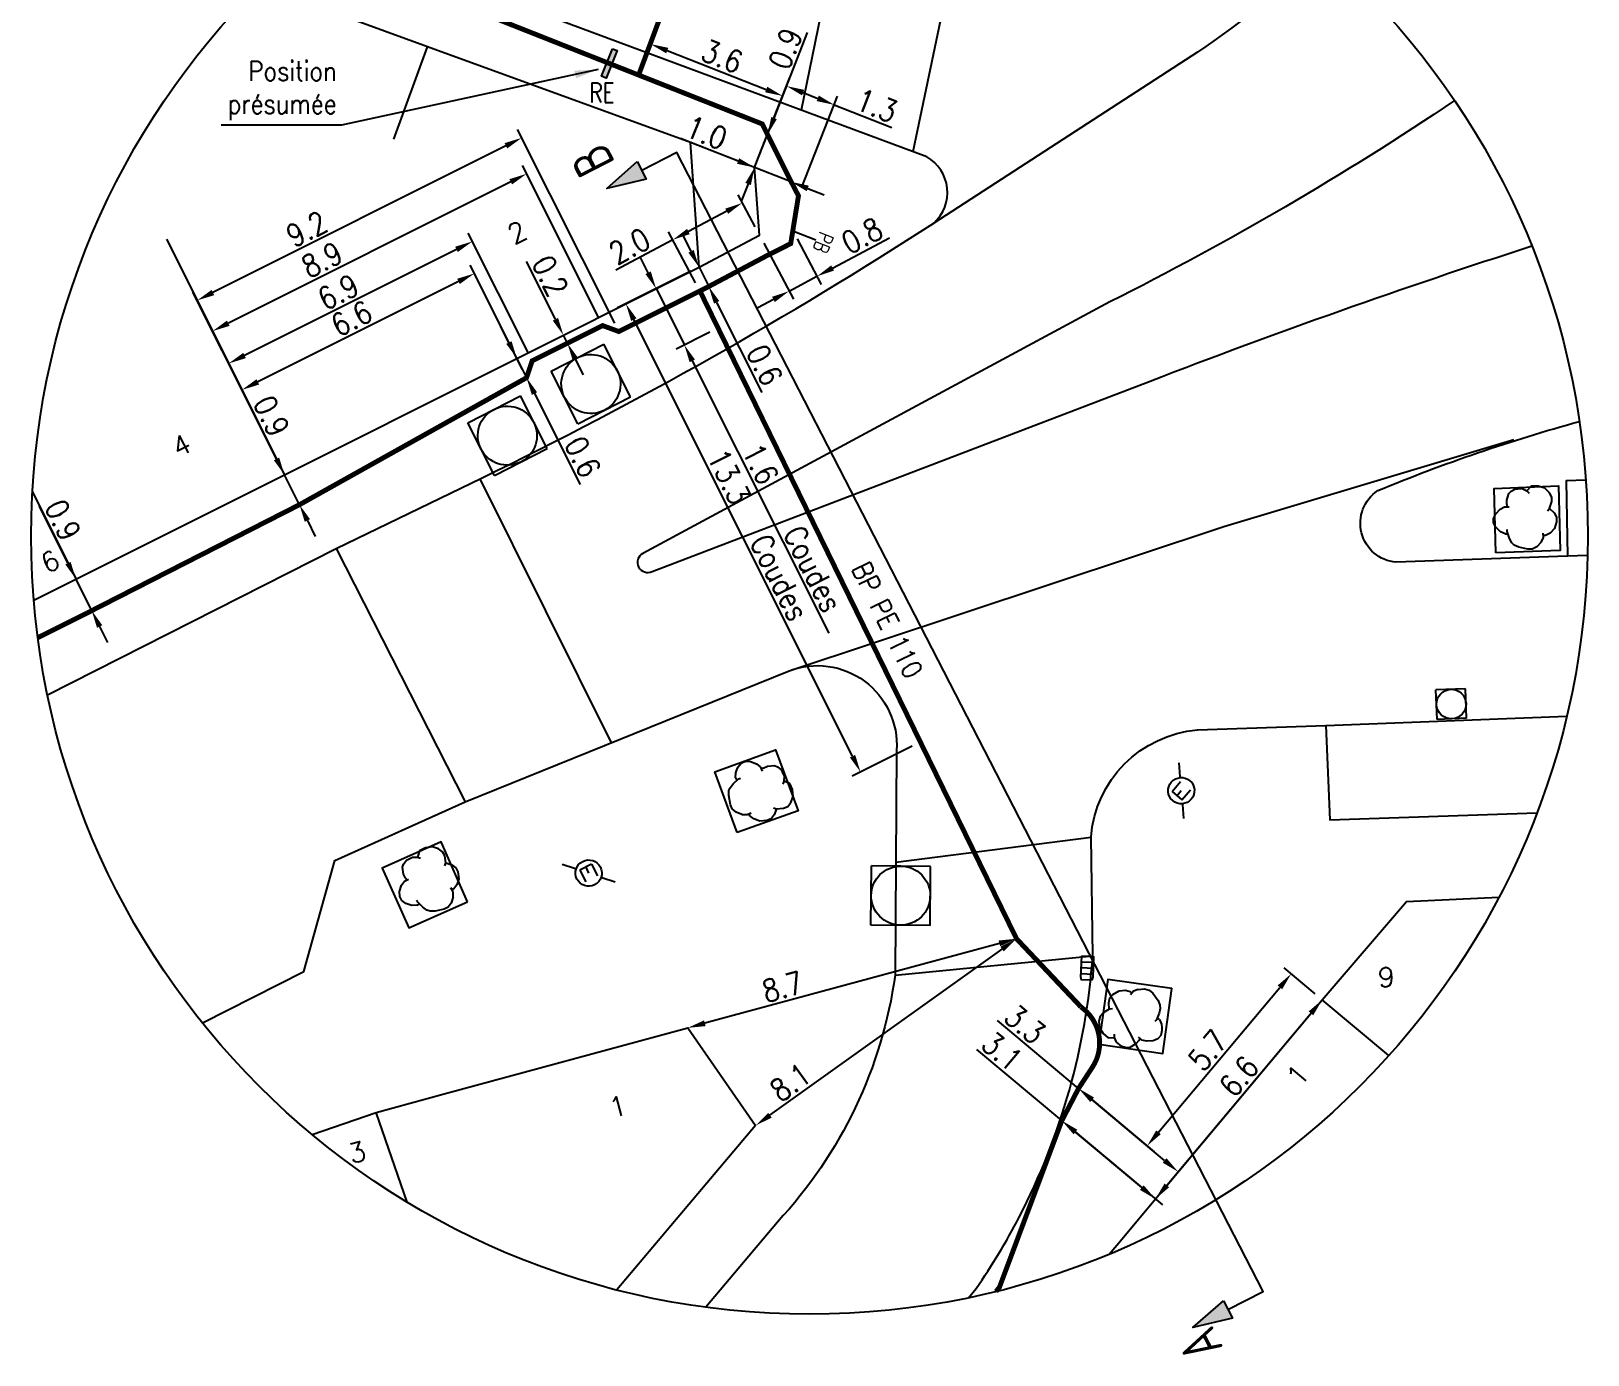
# Model space of a CAD drawing. Header units: millimetres. Extents: x 183997 to 185000, y 127999 to 129007.
# Drawn here: x 184259.9 to 184339, y 128289.3 to 128356.5 of the extents above; entities that cross this region are included whole.
import ezdxf
from ezdxf.enums import TextEntityAlignment as Align

# ---------------------------------------------------------------- set-up
doc = ezdxf.new("R2010")
doc.units = ezdxf.units.MM
doc.header["$PDMODE"] = 34
doc.layers.get('0').update_dxf_attribs({"linetype": 'CONTINUOUS'})
doc.layers.get('DEFPOINTS').update_dxf_attribs({"linetype": 'CONTINUOUS'})
doc.layers.add('L_900', color=7, linetype='CONTINUOUS')
doc.styles.add('G_ROMANS', font='ROMANS.SHX', dxfattribs={"width": 0.75})
doc.styles.add('indication', font='isocp.shx', dxfattribs={"width": 0.85})
doc.styles.get("Standard").update_dxf_attribs({"font": 'romans.shx', "width": 0.85})
doc.dimstyles.get("Standard").update_dxf_attribs({"dimtxt": 1.5, "dimasz": 1.2, "dimexe": 0.625, "dimexo": 0.625, "dimgap": 0.25, "dimtad": 1, "dimdec": 1, "dimzin": 0, "dimdsep": 46, "dimtxsty": 'Standard', "dimcen": -0.5, "dimadec": 0, "dimazin": 0, "dimtfac": 1, "dimtdec": 1, "dimtmove": 0, "dimatfit": 3, "dimfxl": 0, "dimtolj": 1, "dimtzin": 0, "dimarcsym": 0})

# ---------------------------------------------------------------- blocks, each defined once
blk = doc.blocks.new('L_340_20')
at = {"linetype": 'Continuous'}
blk.add_hatch(color=0, dxfattribs=at).paths.add_polyline_path([(0.125, 0.75), (-0.125, 0.75), (-0.125, -0.75), (0.125, -0.75)])
at = {"color": 0, "linetype": 'Continuous'}
blk.add_lwpolyline([(-0.125, 0.75), (0.125, 0.75), (0.125, -0.75), (-0.125, -0.75)], close=True, dxfattribs=at)
at = {"color": 0, "linetype": 'Continuous', "width": 0.75}
for tag, height, flags, p in [('RE', 1, 8, (0, 2.189)), ('DEF_LEG', 1.2, 3, (0, -5)), ('DEF_COUP', 1.2, 3, (0, -7.5)), ('DEF_TYPE', 1.2, 3, (0, -10))]:
    blk.add_attdef(tag, text='', height=height, dxfattribs=dict(at, flags=flags)).set_placement(p, align=Align.MIDDLE)
blk = doc.blocks.new('L_340_13')
at = {"color": 0, "linetype": 'Continuous', "flags": 128}
blk.add_lwpolyline([(0, 0), (0, 1.25)], dxfattribs=at)
at = {"color": 0, "linetype": 'Continuous', "style": 'G_ROMANS', "width": 0.75}
blk.add_text('PB', height=0.75, dxfattribs=at).set_placement((0, 1.663), align=Align.MIDDLE)
at = {"color": 0, "linetype": 'Continuous', "width": 0.75, "flags": 3}
for tag, p in [('DEF_LEG', (0, -10)), ('DEF_COUP', (0, -12.5)), ('DEF_TYPE', (0, -15))]:
    blk.add_attdef(tag, text='', height=1.2, dxfattribs=at).set_placement(p, align=Align.MIDDLE)
blk = doc.blocks.new('*D869')
at = {"layer": 'DEFPOINTS', "color": 0, "linetype": 'Continuous', "transparency": 16777216}
for p in [(184298.279, 128353.704), (184296.654, 128349.57), (184298.882, 128348.132)]:
    blk.add_point(p, dxfattribs=at)
at = {"layer": 'L_900', "color": 0, "linetype": 'Continuous', "lineweight": -2, "transparency": 16777216}
for p, q in [((184296.826, 128350.007), (184298.451, 128354.14)), ((184299.054, 128348.568), (184300.871, 128353.19)), ((184299.117, 128353.375), (184299.862, 128353.082)), ((184300.699, 128352.753), (184303.624, 128351.604))]:
    blk.add_line(p, q, dxfattribs=at)
at = {"layer": 'L_900', "color": 0, "linetype": 'Continuous', "transparency": 16777216}
for points in [[(184299.172, 128353.515), (184299.062, 128353.235), (184298.279, 128353.704)], [(184299.916, 128353.222), (184299.807, 128352.943), (184300.699, 128352.753)]]:
    blk.add_solid(points, dxfattribs=at)
at = {"layer": 'L_900', "color": 0, "linetype": 'Continuous', "transparency": 16777216, "insert": (184302.855, 128352.712), "char_height": 1.125, "attachment_point": 5, "rotation": 338.54824}
blk.add_mtext('\\A1;1.3', dxfattribs=at)
blk = doc.blocks.new('*D870')
at = {"layer": 'DEFPOINTS', "color": 0, "linetype": 'Continuous', "transparency": 16777216}
for p in [(184296.031, 128347.772), (184296.899, 128346.137), (184293.876, 128343.3)]:
    blk.add_point(p, dxfattribs=at)
at = {"layer": 'L_900', "color": 0, "linetype": 'Continuous', "lineweight": -2, "transparency": 16777216}
for p, q in [((184296.68, 128346.551), (184295.812, 128348.186)), ((184295.236, 128347.35), (184293.293, 128346.319)), ((184292.498, 128345.897), (184289.602, 128344.359)), ((184293.656, 128343.714), (184292.278, 128346.311))]:
    blk.add_line(p, q, dxfattribs=at)
at = {"layer": 'L_900', "color": 0, "linetype": 'Continuous', "transparency": 16777216}
for points in [[(184295.166, 128347.482), (184295.307, 128347.217), (184296.031, 128347.772)], [(184293.223, 128346.451), (184293.363, 128346.186), (184292.498, 128345.897)]]:
    blk.add_solid(points, dxfattribs=at)
at = {"layer": 'L_900', "color": 0, "linetype": 'Continuous', "transparency": 16777216, "insert": (184290.301, 128345.579), "char_height": 1.125, "attachment_point": 5, "rotation": 27.95917}
blk.add_mtext('\\A1;2.0', dxfattribs=at)
blk = doc.blocks.new('*D871')
at = {"layer": 'DEFPOINTS', "color": 0, "linetype": 'Continuous', "transparency": 16777216}
for p in [(184284.581, 128339.874), (184284.581, 128339.874), (184285.073, 128338.891)]:
    blk.add_point(p, dxfattribs=at)
at = {"layer": 'L_900', "color": 0, "linetype": 'Continuous', "lineweight": -2, "transparency": 16777216}
for p, q in [((184284.177, 128340.679), (184283.774, 128341.484)), ((184284.581, 128339.874), (184285.073, 128338.891)), ((184285.476, 128338.086), (184287.788, 128333.472))]:
    blk.add_line(p, q, dxfattribs=at)
at = {"layer": 'L_900', "color": 0, "linetype": 'Continuous', "transparency": 16777216}
for points in [[(184284.312, 128340.746), (184284.043, 128340.612), (184284.581, 128339.874)], [(184285.61, 128338.153), (184285.342, 128338.019), (184285.073, 128338.891)]]:
    blk.add_solid(points, dxfattribs=at)
at = {"layer": 'L_900', "color": 0, "linetype": 'Continuous', "transparency": 16777216, "insert": (184287.926, 128334.871), "char_height": 1.125, "attachment_point": 5, "rotation": 296.60749}
blk.add_mtext('\\A1;0.6', dxfattribs=at)
blk = doc.blocks.new('*D872')
at = {"layer": 'DEFPOINTS', "color": 0, "linetype": 'Continuous', "transparency": 16777216}
for p in [(184268.342, 128342.818), (184289.758, 128341.238), (184272.778, 128333.962)]:
    blk.add_point(p, dxfattribs=at)
at = {"layer": 'L_900', "color": 0, "linetype": 'Continuous', "lineweight": -2, "transparency": 16777216}
for p, q in [((184289.548, 128341.657), (184284.62, 128351.496)), ((184284.025, 128350.674), (184269.147, 128343.221)), ((184272.569, 128334.381), (184268.132, 128343.237))]:
    blk.add_line(p, q, dxfattribs=at)
at = {"layer": 'L_900', "color": 0, "linetype": 'Continuous', "transparency": 16777216}
for points in [[(184283.958, 128350.808), (184284.092, 128350.54), (184284.83, 128351.077)], [(184269.08, 128343.355), (184269.214, 128343.087), (184268.342, 128342.818)]]:
    blk.add_solid(points, dxfattribs=at)
at = {"layer": 'L_900', "color": 0, "linetype": 'Continuous', "transparency": 16777216, "insert": (184273.908, 128346.445), "char_height": 1.125, "attachment_point": 5, "rotation": 26.60749}
blk.add_mtext('\\A1;9.2', dxfattribs=at)
blk = doc.blocks.new('*D1251')
at = {"layer": 'DEFPOINTS', "color": 0, "linetype": 'Continuous', "transparency": 16777216}
for p in [(184297.313, 128351.245), (184296.654, 128349.57), (184296.654, 128349.57)]:
    blk.add_point(p, dxfattribs=at)
at = {"layer": 'L_900', "color": 0, "linetype": 'Continuous', "lineweight": -2, "transparency": 16777216}
for p, q in [((184297.642, 128352.083), (184299.347, 128356.421)), ((184296.654, 128349.57), (184297.313, 128351.245)), ((184296.325, 128348.733), (184295.995, 128347.895))]:
    blk.add_line(p, q, dxfattribs=at)
at = {"layer": 'L_900', "color": 0, "linetype": 'Continuous', "transparency": 16777216}
for points in [[(184297.502, 128352.138), (184297.782, 128352.028), (184297.313, 128351.245)], [(184296.185, 128348.788), (184296.464, 128348.678), (184296.654, 128349.57)]]:
    blk.add_solid(points, dxfattribs=at)
at = {"layer": 'L_900', "color": 0, "linetype": 'Continuous', "transparency": 16777216, "insert": (184298.222, 128355.609), "char_height": 1.125, "attachment_point": 5, "rotation": 68.53829}
blk.add_mtext('\\A1;0.9', dxfattribs=at)
blk = doc.blocks.new('*D1253')
at = {"layer": 'DEFPOINTS', "color": 0, "linetype": 'Continuous', "transparency": 16777216}
for p in [(184309.956, 128310.394), (184309.956, 128310.394), (184296.704, 128300.905)]:
    blk.add_point(p, dxfattribs=at)
at = {"layer": 'L_900', "color": 0, "linetype": 'Continuous', "lineweight": -2, "transparency": 16777216}
blk.add_line((184297.435, 128301.428), (184309.224, 128309.87), dxfattribs=at)
at = {"layer": 'L_900', "color": 0, "linetype": 'Continuous', "transparency": 16777216}
for points in [[(184309.137, 128309.992), (184309.311, 128309.748), (184309.956, 128310.394)], [(184297.348, 128301.55), (184297.523, 128301.307), (184296.704, 128300.905)]]:
    blk.add_solid(points, dxfattribs=at)
at = {"layer": 'L_900', "color": 0, "linetype": 'Continuous', "transparency": 16777216, "insert": (184298.481, 128303.1), "char_height": 1.125, "attachment_point": 5, "rotation": 35.60605}
blk.add_mtext('\\A1;8.1', dxfattribs=at)
blk = doc.blocks.new('*D1256')
at = {"layer": 'DEFPOINTS', "color": 0, "linetype": 'Continuous', "transparency": 16777216}
for p in [(184285.073, 128338.891), (184270.618, 128338.275), (184272.778, 128333.962)]:
    blk.add_point(p, dxfattribs=at)
at = {"layer": 'L_900', "color": 0, "linetype": 'Continuous', "lineweight": -2, "transparency": 16777216}
for p, q in [((184284.863, 128339.31), (184282.21, 128344.606)), ((184281.615, 128343.784), (184271.423, 128338.678)), ((184272.569, 128334.381), (184270.408, 128338.695))]:
    blk.add_line(p, q, dxfattribs=at)
at = {"layer": 'L_900', "color": 0, "linetype": 'Continuous', "transparency": 16777216}
for points in [[(184281.548, 128343.918), (184281.682, 128343.65), (184282.42, 128344.187)], [(184271.355, 128338.813), (184271.49, 128338.544), (184270.618, 128338.275)]]:
    blk.add_solid(points, dxfattribs=at)
at = {"layer": 'L_900', "color": 0, "linetype": 'Continuous', "transparency": 16777216, "insert": (184276.183, 128341.902), "char_height": 1.125, "attachment_point": 5, "rotation": 26.60749}
blk.add_mtext('\\A1;6.6', dxfattribs=at)
blk = doc.blocks.new('*D1257')
at = {"layer": 'DEFPOINTS', "color": 0, "linetype": 'Continuous', "transparency": 16777216}
for p in [(184269.946, 128339.617), (184285.359, 128339.75), (184272.778, 128333.962)]:
    blk.add_point(p, dxfattribs=at)
at = {"layer": 'L_900', "color": 0, "linetype": 'Continuous', "lineweight": -2, "transparency": 16777216}
for p, q in [((184285.149, 128340.169), (184282.11, 128346.234)), ((184281.516, 128345.412), (184270.751, 128340.02)), ((184272.569, 128334.381), (184269.736, 128340.036))]:
    blk.add_line(p, q, dxfattribs=at)
at = {"layer": 'L_900', "color": 0, "linetype": 'Continuous', "transparency": 16777216}
for points in [[(184281.449, 128345.546), (184281.583, 128345.278), (184282.32, 128345.815)], [(184270.684, 128340.154), (184270.818, 128339.886), (184269.946, 128339.617)]]:
    blk.add_solid(points, dxfattribs=at)
at = {"layer": 'L_900', "color": 0, "linetype": 'Continuous', "transparency": 16777216, "insert": (184275.511, 128343.243), "char_height": 1.125, "attachment_point": 5, "rotation": 26.60749}
blk.add_mtext('\\A1;6.9', dxfattribs=at)
blk = doc.blocks.new('*D1258')
at = {"layer": 'DEFPOINTS', "color": 0, "linetype": 'Continuous', "transparency": 16777216}
for p in [(184296.654, 128349.57), (184296.654, 128349.57), (184298.515, 128348.839)]:
    blk.add_point(p, dxfattribs=at)
at = {"layer": 'L_900', "color": 0, "linetype": 'Continuous', "lineweight": -2, "transparency": 16777216}
for p, q in [((184295.816, 128349.9), (184292.892, 128351.049)), ((184298.515, 128348.839), (184296.654, 128349.57)), ((184299.353, 128348.509), (184300.191, 128348.18))]:
    blk.add_line(p, q, dxfattribs=at)
at = {"layer": 'L_900', "color": 0, "linetype": 'Continuous', "transparency": 16777216}
for points in [[(184295.871, 128350.039), (184295.762, 128349.76), (184296.654, 128349.57)], [(184299.408, 128348.649), (184299.298, 128348.37), (184298.515, 128348.839)]]:
    blk.add_solid(points, dxfattribs=at)
at = {"layer": 'L_900', "color": 0, "linetype": 'Continuous', "transparency": 16777216, "insert": (184294.21, 128351.337), "char_height": 1.125, "attachment_point": 5, "rotation": 338.53829}
blk.add_mtext('\\A1;1.0', dxfattribs=at)
blk = doc.blocks.new('*D1259')
at = {"layer": 'DEFPOINTS', "color": 0, "linetype": 'Continuous', "transparency": 16777216}
for p in [(184296.899, 128346.137), (184298.594, 128346.356), (184298.409, 128343.293)]:
    blk.add_point(p, dxfattribs=at)
at = {"layer": 'L_900', "color": 0, "linetype": 'Continuous', "lineweight": -2, "transparency": 16777216}
for p, q in [((184298.814, 128345.942), (184300.042, 128343.629)), ((184300.617, 128344.465), (184303.513, 128346.002)), ((184297.119, 128345.723), (184298.629, 128342.879)), ((184298.409, 128343.293), (184299.822, 128344.043)), ((184297.614, 128342.871), (184296.819, 128342.449))]:
    blk.add_line(p, q, dxfattribs=at)
at = {"layer": 'L_900', "color": 0, "linetype": 'Continuous', "transparency": 16777216}
for points in [[(184300.547, 128344.597), (184300.687, 128344.332), (184299.822, 128344.043)], [(184297.544, 128343.003), (184297.684, 128342.738), (184298.409, 128343.293)]]:
    blk.add_solid(points, dxfattribs=at)
at = {"layer": 'L_900', "color": 0, "linetype": 'Continuous', "transparency": 16777216, "insert": (184302.111, 128346.107), "char_height": 1.125, "attachment_point": 5, "rotation": 27.95917}
blk.add_mtext('\\A1;0.8', dxfattribs=at)
blk = doc.blocks.new('*D1260')
at = {"layer": 'DEFPOINTS', "color": 0, "linetype": 'Continuous', "transparency": 16777216}
for p in [(184272.778, 128333.962), (184272.778, 128333.962), (184273.54, 128332.442)]:
    blk.add_point(p, dxfattribs=at)
at = {"layer": 'L_900', "color": 0, "linetype": 'Continuous', "lineweight": -2, "transparency": 16777216}
for p, q in [((184272.375, 128334.767), (184270.926, 128337.66)), ((184273.54, 128332.442), (184272.778, 128333.962)), ((184273.943, 128331.638), (184274.346, 128330.833))]:
    blk.add_line(p, q, dxfattribs=at)
at = {"layer": 'L_900', "color": 0, "linetype": 'Continuous', "transparency": 16777216}
for points in [[(184272.51, 128334.834), (184272.241, 128334.7), (184272.778, 128333.962)], [(184274.077, 128331.705), (184273.809, 128331.57), (184273.54, 128332.442)]]:
    blk.add_solid(points, dxfattribs=at)
at = {"layer": 'L_900', "color": 0, "linetype": 'Continuous', "transparency": 16777216, "insert": (184272.119, 128336.952), "char_height": 1.125, "attachment_point": 5, "rotation": 296.60749}
blk.add_mtext('\\A1;0.9', dxfattribs=at)
blk = doc.blocks.new('*D1261')
at = {"layer": 'DEFPOINTS', "color": 0, "linetype": 'Continuous', "transparency": 16777216}
for p in [(184269.124, 128341.258), (184288.935, 128341.541), (184272.778, 128333.962)]:
    blk.add_point(p, dxfattribs=at)
at = {"layer": 'L_900', "color": 0, "linetype": 'Continuous', "lineweight": -2, "transparency": 16777216}
for p, q in [((184288.725, 128341.96), (184284.865, 128349.667)), ((184284.27, 128348.845), (184269.929, 128341.661)), ((184272.569, 128334.381), (184268.914, 128341.677))]:
    blk.add_line(p, q, dxfattribs=at)
at = {"layer": 'L_900', "color": 0, "linetype": 'Continuous', "transparency": 16777216}
for points in [[(184284.203, 128348.979), (184284.337, 128348.711), (184285.075, 128349.248)], [(184269.861, 128341.795), (184269.996, 128341.527), (184269.124, 128341.258)]]:
    blk.add_solid(points, dxfattribs=at)
at = {"layer": 'L_900', "color": 0, "linetype": 'Continuous', "transparency": 16777216, "insert": (184274.689, 128344.884), "char_height": 1.125, "attachment_point": 5, "rotation": 26.60749}
blk.add_mtext('\\A1;8.9', dxfattribs=at)
blk = doc.blocks.new('*D1262')
at = {"layer": 'DEFPOINTS', "color": 0, "linetype": 'Continuous', "transparency": 16777216}
for p in [(184309.956, 128310.394), (184293.259, 128305.867), (184293.259, 128305.867)]:
    blk.add_point(p, dxfattribs=at)
at = {"layer": 'L_900', "color": 0, "linetype": 'Continuous', "lineweight": -2, "transparency": 16777216}
blk.add_line((184309.087, 128310.159), (184294.128, 128306.102), dxfattribs=at)
at = {"layer": 'L_900', "color": 0, "linetype": 'Continuous', "transparency": 16777216}
for points in [[(184309.048, 128310.303), (184309.126, 128310.014), (184309.956, 128310.394)], [(184294.088, 128306.247), (184294.167, 128305.957), (184293.259, 128305.867)]]:
    blk.add_solid(points, dxfattribs=at)
at = {"layer": 'L_900', "color": 0, "linetype": 'Continuous', "transparency": 16777216, "insert": (184298.077, 128307.95), "char_height": 1.125, "attachment_point": 5, "rotation": 15.17214}
blk.add_mtext('\\A1;8.7', dxfattribs=at)
blk = doc.blocks.new('*D1263')
at = {"layer": 'DEFPOINTS', "color": 0, "linetype": 'Continuous', "transparency": 16777216}
for p in [(184286.941, 128341.057), (184286.941, 128341.057), (184287.147, 128340.645)]:
    blk.add_point(p, dxfattribs=at)
at = {"layer": 'L_900', "color": 0, "linetype": 'Continuous', "lineweight": -2, "transparency": 16777216}
for p, q in [((184286.538, 128341.861), (184285.069, 128344.793)), ((184287.147, 128340.645), (184286.941, 128341.057)), ((184287.55, 128339.841), (184287.953, 128339.036))]:
    blk.add_line(p, q, dxfattribs=at)
at = {"layer": 'L_900', "color": 0, "linetype": 'Continuous', "transparency": 16777216}
for points in [[(184286.672, 128341.929), (184286.404, 128341.794), (184286.941, 128341.057)], [(184287.684, 128339.908), (184287.416, 128339.774), (184287.147, 128340.645)]]:
    blk.add_solid(points, dxfattribs=at)
at = {"layer": 'L_900', "color": 0, "linetype": 'Continuous', "transparency": 16777216, "insert": (184286.273, 128344.065), "char_height": 1.125, "attachment_point": 5, "rotation": 296.60749}
blk.add_mtext('\\A1;0.2', dxfattribs=at)
blk = doc.blocks.new('*D1264')
at = {"layer": 'DEFPOINTS', "color": 0, "linetype": 'Continuous', "transparency": 16777216}
for p in [(184290.764, 128354.266), (184298.082, 128353.203), (184296.654, 128349.57)]:
    blk.add_point(p, dxfattribs=at)
at = {"layer": 'L_900', "color": 0, "linetype": 'Continuous', "lineweight": -2, "transparency": 16777216}
for p, q in [((184290.935, 128354.703), (184291.553, 128356.273)), ((184292.219, 128355.508), (184297.245, 128353.532)), ((184296.826, 128350.007), (184298.254, 128353.639))]:
    blk.add_line(p, q, dxfattribs=at)
at = {"layer": 'L_900', "color": 0, "linetype": 'Continuous', "transparency": 16777216}
for points in [[(184292.274, 128355.647), (184292.164, 128355.368), (184291.381, 128355.837)], [(184297.299, 128353.672), (184297.19, 128353.392), (184298.082, 128353.203)]]:
    blk.add_solid(points, dxfattribs=at)
at = {"layer": 'L_900', "color": 0, "linetype": 'Continuous', "transparency": 16777216, "insert": (184295.006, 128355.218), "char_height": 1.125, "attachment_point": 5, "rotation": 338.53829}
blk.add_mtext('\\A1;3.6', dxfattribs=at)
blk = doc.blocks.new('*D1265')
at = {"layer": 'DEFPOINTS', "color": 0, "linetype": 'Continuous', "transparency": 16777216}
for p in [(184293.831, 128344.508), (184293.831, 128344.508), (184294.323, 128343.524)]:
    blk.add_point(p, dxfattribs=at)
at = {"layer": 'L_900', "color": 0, "linetype": 'Continuous', "lineweight": -2, "transparency": 16777216}
for p, q in [((184293.428, 128345.313), (184293.025, 128346.117)), ((184293.831, 128344.508), (184294.323, 128343.524)), ((184294.726, 128342.72), (184297.021, 128338.139))]:
    blk.add_line(p, q, dxfattribs=at)
at = {"layer": 'L_900', "color": 0, "linetype": 'Continuous', "transparency": 16777216}
for points in [[(184293.562, 128345.38), (184293.293, 128345.245), (184293.831, 128344.508)], [(184294.861, 128342.787), (184294.592, 128342.653), (184294.323, 128343.524)]]:
    blk.add_solid(points, dxfattribs=at)
at = {"layer": 'L_900', "color": 0, "linetype": 'Continuous', "transparency": 16777216, "insert": (184297.159, 128339.539), "char_height": 1.125, "attachment_point": 5, "rotation": 296.60749}
blk.add_mtext('\\A1;0.6', dxfattribs=at)
blk = doc.blocks.new('*D1266')
at = {"layer": 'DEFPOINTS', "color": 0, "linetype": 'Continuous', "transparency": 16777216}
for p in [(184293.831, 128344.508), (184291.652, 128343.417), (184294.799, 128341.413)]:
    blk.add_point(p, dxfattribs=at)
at = {"layer": 'L_900', "color": 0, "linetype": 'Continuous', "lineweight": -2, "transparency": 16777216}
for p, q in [((184291.249, 128344.221), (184290.846, 128345.026)), ((184293.412, 128344.298), (184291.233, 128343.207)), ((184291.652, 128343.417), (184293.086, 128340.555)), ((184294.379, 128341.203), (184292.667, 128340.345)), ((184293.489, 128339.75), (184300.417, 128325.919))]:
    blk.add_line(p, q, dxfattribs=at)
at = {"layer": 'L_900', "color": 0, "linetype": 'Continuous', "transparency": 16777216}
for points in [[(184291.383, 128344.288), (184291.115, 128344.154), (184291.652, 128343.417)], [(184293.623, 128339.817), (184293.355, 128339.683), (184293.086, 128340.555)]]:
    blk.add_solid(points, dxfattribs=at)
at = {"layer": 'L_900', "color": 0, "linetype": 'Continuous', "transparency": 16777216, "insert": (184298.577, 128331.268), "char_height": 1.125, "attachment_point": 5, "rotation": 296.60749}
blk.add_mtext('\\A1;1.6    Coudes', dxfattribs=at)
blk = doc.blocks.new('*D1267')
at = {"layer": 'DEFPOINTS', "color": 0, "linetype": 'Continuous', "transparency": 16777216}
for p in [(184313.106, 128302.792), (184318.166, 128298.554), (184318.166, 128298.554)]:
    blk.add_point(p, dxfattribs=at)
at = {"layer": 'L_900', "color": 0, "linetype": 'Continuous', "lineweight": -2, "transparency": 16777216}
for p, q in [((184313.106, 128302.792), (184308.99, 128306.238)), ((184317.476, 128299.132), (184313.796, 128302.214))]:
    blk.add_line(p, q, dxfattribs=at)
at = {"layer": 'L_900', "color": 0, "linetype": 'Continuous', "transparency": 16777216}
for points in [[(184313.892, 128302.329), (184313.7, 128302.099), (184313.106, 128302.792)], [(184317.572, 128299.247), (184317.38, 128299.017), (184318.166, 128298.554)]]:
    blk.add_solid(points, dxfattribs=at)
at = {"layer": 'L_900', "color": 0, "linetype": 'Continuous', "transparency": 16777216, "insert": (184310.384, 128306.05), "char_height": 1.125, "attachment_point": 5, "rotation": 320.05721}
blk.add_mtext('\\A1;3.3', dxfattribs=at)
blk = doc.blocks.new('*D1268')
at = {"layer": 'DEFPOINTS', "color": 0, "linetype": 'Continuous', "transparency": 16777216}
for p in [(184293.831, 128344.508), (184290.117, 128342.648), (184305.072, 128320.388)]:
    blk.add_point(p, dxfattribs=at)
at = {"layer": 'L_900', "color": 0, "linetype": 'Continuous', "lineweight": -2, "transparency": 16777216}
for p, q in [((184293.412, 128344.298), (184289.698, 128342.438)), ((184301.628, 128319.669), (184290.52, 128341.843)), ((184304.653, 128320.178), (184301.612, 128318.654))]:
    blk.add_line(p, q, dxfattribs=at)
at = {"layer": 'L_900', "color": 0, "linetype": 'Continuous', "transparency": 16777216}
for points in [[(184290.654, 128341.91), (184290.386, 128341.776), (184290.117, 128342.648)], [(184301.762, 128319.736), (184301.494, 128319.602), (184302.031, 128318.864)]]:
    blk.add_solid(points, dxfattribs=at)
at = {"layer": 'L_900', "color": 0, "linetype": 'Continuous', "transparency": 16777216, "insert": (184296.837, 128330.907), "char_height": 1.125, "attachment_point": 5, "rotation": 296.60749}
blk.add_mtext('\\A1;13.3   Coudes', dxfattribs=at)
blk = doc.blocks.new('*D1269')
at = {"layer": 'DEFPOINTS', "color": 0, "linetype": 'Continuous', "transparency": 16777216}
for p in [(184262.186, 128328.67), (184262.186, 128328.67), (184262.991, 128327.06)]:
    blk.add_point(p, dxfattribs=at)
at = {"layer": 'L_900', "color": 0, "linetype": 'Continuous', "lineweight": -2, "transparency": 16777216}
for p, q in [((184261.784, 128329.475), (184260.338, 128332.369)), ((184262.991, 128327.06), (184262.186, 128328.67)), ((184263.393, 128326.255), (184263.796, 128325.45))]:
    blk.add_line(p, q, dxfattribs=at)
at = {"layer": 'L_900', "color": 0, "linetype": 'Continuous', "transparency": 16777216}
for points in [[(184261.918, 128329.542), (184261.65, 128329.408), (184262.186, 128328.67)], [(184263.527, 128326.322), (184263.259, 128326.188), (184262.991, 128327.06)]]:
    blk.add_solid(points, dxfattribs=at)
at = {"layer": 'L_900', "color": 0, "linetype": 'Continuous', "transparency": 16777216, "insert": (184261.53, 128331.661), "char_height": 1.125, "attachment_point": 5, "rotation": 296.54947}
blk.add_mtext('\\A1;0.9', dxfattribs=at)
blk = doc.blocks.new('*D1270')
at = {"layer": 'DEFPOINTS', "color": 0, "linetype": 'Continuous', "transparency": 16777216}
for p in [(184312.257, 128301.155), (184317.01, 128297.174), (184317.01, 128297.174)]:
    blk.add_point(p, dxfattribs=at)
at = {"layer": 'L_900', "color": 0, "linetype": 'Continuous', "lineweight": -2, "transparency": 16777216}
for p, q in [((184312.257, 128301.155), (184307.94, 128304.77)), ((184316.32, 128297.752), (184312.947, 128300.577))]:
    blk.add_line(p, q, dxfattribs=at)
at = {"layer": 'L_900', "color": 0, "linetype": 'Continuous', "transparency": 16777216}
for points in [[(184313.043, 128300.692), (184312.851, 128300.462), (184312.257, 128301.155)], [(184316.417, 128297.867), (184316.224, 128297.637), (184317.01, 128297.174)]]:
    blk.add_solid(points, dxfattribs=at)
at = {"layer": 'L_900', "color": 0, "linetype": 'Continuous', "transparency": 16777216, "insert": (184309.228, 128304.67), "char_height": 1.125, "attachment_point": 5, "rotation": 320.05722}
blk.add_mtext('\\A1;3.1', dxfattribs=at)
blk = doc.blocks.new('*D1271')
at = {"layer": 'DEFPOINTS', "color": 0, "linetype": 'Continuous', "transparency": 16777216}
for p in [(184325.485, 128307.295), (184325.485, 128307.295), (184312.257, 128301.155)]:
    blk.add_point(p, dxfattribs=at)
at = {"layer": 'L_900', "color": 0, "linetype": 'Continuous', "lineweight": -2, "transparency": 16777216}
for p, q in [((184317.588, 128297.864), (184324.907, 128306.605)), ((184312.616, 128300.854), (184317.37, 128296.873))]:
    blk.add_line(p, q, dxfattribs=at)
at = {"layer": 'L_900', "color": 0, "linetype": 'Continuous', "transparency": 16777216}
for points in [[(184324.792, 128306.701), (184325.022, 128306.508), (184325.485, 128307.295)], [(184317.473, 128297.961), (184317.703, 128297.768), (184317.01, 128297.174)]]:
    blk.add_solid(points, dxfattribs=at)
at = {"layer": 'L_900', "color": 0, "linetype": 'Continuous', "transparency": 16777216, "insert": (184321.251, 128303.406), "char_height": 1.125, "attachment_point": 5, "rotation": 50.05722}
blk.add_mtext('\\A1;6.6', dxfattribs=at)
blk = doc.blocks.new('*D1272')
at = {"layer": 'DEFPOINTS', "color": 0, "linetype": 'Continuous', "transparency": 16777216}
for p in [(184323.908, 128308.615), (184325.485, 128307.295), (184313.106, 128302.792)]:
    blk.add_point(p, dxfattribs=at)
at = {"layer": 'L_900', "color": 0, "linetype": 'Continuous', "lineweight": -2, "transparency": 16777216}
for p, q in [((184325.126, 128307.596), (184323.549, 128308.916)), ((184317.167, 128300.565), (184323.33, 128307.925)), ((184313.465, 128302.491), (184316.949, 128299.574))]:
    blk.add_line(p, q, dxfattribs=at)
at = {"layer": 'L_900', "color": 0, "linetype": 'Continuous', "transparency": 16777216}
for points in [[(184323.215, 128308.021), (184323.445, 128307.829), (184323.908, 128308.615)], [(184317.052, 128300.661), (184317.282, 128300.469), (184316.589, 128299.875)]]:
    blk.add_solid(points, dxfattribs=at)
at = {"layer": 'L_900', "color": 0, "linetype": 'Continuous', "transparency": 16777216, "insert": (184319.674, 128304.726), "char_height": 1.125, "attachment_point": 5, "rotation": 50.05722}
blk.add_mtext('\\A1;5.7', dxfattribs=at)

msp = doc.modelspace()

# ---------------------------------------------------------------- hatches: boundary and pattern name
at = {"layer": 'L_900', "ltscale": 0.5}
h = msp.add_hatch(color=256, dxfattribs=at)
h.dxf.hatch_style = 1
h.paths.add_polyline_path([(184291.153, 128348.98), (184290.695, 128349.87), (184289.146, 128348.51)])
h = msp.add_hatch(color=256, dxfattribs=at)
h.dxf.hatch_style = 1
h.paths.add_polyline_path([(184320.924, 128291.118), (184320.467, 128292.007), (184318.917, 128290.647)])

# ---------------------------------------------------------------- linework, layer by layer
at = {"layer": 'L_900', "color": 252}
for p, q in [((184278.328, 128351.006), (184280.036, 128355.705)), ((184266.78, 128345.938), (184272.778, 128333.962)), ((184286.323, 128339.232), (184288.998, 128340.59)), ((184290.356, 128337.915), (184288.998, 128340.59)), ((184287.681, 128336.557), (184286.323, 128339.232)), ((184282.083, 128336.607), (184284.758, 128337.965)), ((184286.116, 128335.29), (184284.758, 128337.965)), ((184287.681, 128336.557), (184290.356, 128337.915)), ((184283.441, 128333.932), (184282.083, 128336.607)), ((184283.441, 128333.932), (184286.116, 128335.29)), ((184335.071, 128333.135), (184335.298, 128333.253)), ((184335.298, 128333.253), (184335.412, 128333.255)), ((184335.412, 128333.255), (184335.641, 128333.259)), ((184335.641, 128333.259), (184335.871, 128333.148)), ((184336.096, 128333.381), (184335.871, 128333.148)), ((184336.439, 128333.386), (184336.096, 128333.381)), ((184336.784, 128333.278), (184336.439, 128333.386)), ((184337.016, 128333.053), (184336.784, 128333.278)), ((184334.851, 128332.674), (184334.959, 128333.018)), ((184334.855, 128332.445), (184334.851, 128332.674)), ((184334.855, 128332.445), (184334.857, 128332.331)), ((184334.959, 128333.018), (184335.071, 128333.135)), ((184335.871, 128333.148), (184335.988, 128333.036)), ((184337.134, 128332.827), (184337.016, 128333.053)), ((184337.03, 128332.253), (184337.138, 128332.598)), ((184337.138, 128332.598), (184337.134, 128332.827)), ((184334.181, 128331.748), (184334.291, 128331.978)), ((184334.184, 128331.519), (184334.181, 128331.748)), ((184334.291, 128331.978), (184334.516, 128332.211)), ((184334.516, 128332.211), (184334.742, 128332.329)), ((184334.742, 128332.329), (184334.857, 128332.331)), ((184334.857, 128332.331), (184334.971, 128332.333)), ((184336.917, 128332.137), (184337.03, 128332.253)), ((184337.03, 128332.253), (184337.262, 128332.029)), ((184337.262, 128332.029), (184337.38, 128331.802)), ((184337.38, 128331.802), (184337.384, 128331.574)), ((184334.303, 128331.293), (184334.184, 128331.519)), ((184334.419, 128331.18), (184334.303, 128331.293)), ((184334.535, 128331.068), (184334.419, 128331.18)), ((184334.765, 128330.958), (184334.535, 128331.068)), ((184334.765, 128330.958), (184334.88, 128330.96)), ((184334.878, 128331.074), (184334.876, 128331.188)), ((184334.998, 128330.733), (184334.878, 128331.074)), ((184336.712, 128330.762), (184336.708, 128330.991)), ((184336.824, 128330.878), (184336.71, 128330.876)), ((184337.051, 128330.996), (184336.824, 128330.878)), ((184337.276, 128331.229), (184337.051, 128330.996)), ((184337.384, 128331.574), (184337.276, 128331.229)), ((184335.116, 128330.506), (184334.998, 128330.733)), ((184335.232, 128330.394), (184335.116, 128330.506)), ((184335.463, 128330.284), (184335.232, 128330.394)), ((184335.922, 128330.177), (184335.463, 128330.284)), ((184336.15, 128330.181), (184335.922, 128330.177)), ((184336.377, 128330.299), (184336.15, 128330.181)), ((184336.602, 128330.532), (184336.377, 128330.299)), ((184336.602, 128330.532), (184336.712, 128330.762)), ((184332.753, 128323.094), (184331.254, 128323.036)), ((184331.313, 128321.537), (184331.254, 128323.036)), ((184332.811, 128321.596), (184332.753, 128323.094)), ((184332.811, 128321.596), (184331.313, 128321.537)), ((184295.76, 128318.973), (184295.818, 128319.124)), ((184295.818, 128319.124), (184295.98, 128319.321)), ((184295.98, 128319.321), (184296.189, 128319.414)), ((184296.189, 128319.414), (184296.444, 128319.402)), ((184296.444, 128319.402), (184296.746, 128319.286)), ((184296.746, 128319.286), (184296.943, 128319.123)), ((184296.943, 128319.123), (184296.99, 128319.019)), ((184297.094, 128319.065), (184296.99, 128319.019)), ((184296.99, 128319.019), (184297.036, 128318.914)), ((184297.094, 128319.065), (184297.303, 128319.158)), ((184297.303, 128319.158), (184297.663, 128319.192)), ((184297.663, 128319.192), (184297.814, 128319.134)), ((184297.814, 128319.134), (184298.011, 128318.972)), ((184318.269, 128318.621), (184318.215, 128319.326)), ((184295.411, 128318.068), (184295.573, 128318.265)), ((184295.573, 128318.265), (184295.841, 128318.509)), ((184295.69, 128318.567), (184295.701, 128318.822)), ((184295.69, 128318.567), (184295.736, 128318.462)), ((184295.701, 128318.822), (184295.76, 128318.973)), ((184295.841, 128318.509), (184295.945, 128318.555)), ((184298.011, 128318.972), (184298.057, 128318.867)), ((184298.057, 128318.867), (184298.15, 128318.658)), ((184298.138, 128318.403), (184298.08, 128318.252)), ((184298.15, 128318.658), (184298.138, 128318.403)), ((184298.44, 128318.287), (184298.138, 128318.403)), ((184298.579, 128317.973), (184298.44, 128318.287)), ((184317.853, 128317.879), (184318.287, 128318.386)), ((184295.341, 128317.662), (184295.353, 128317.917)), ((184295.422, 128317.198), (184295.341, 128317.662)), ((184295.353, 128317.917), (184295.411, 128318.068)), ((184298.497, 128317.312), (184298.613, 128317.614)), ((184298.613, 128317.614), (184298.579, 128317.973)), ((184317.853, 128317.879), (184318.359, 128317.445)), ((184318.106, 128317.662), (184318.323, 128317.916)), ((184318.359, 128317.445), (184318.793, 128317.952)), ((184295.515, 128316.989), (184295.422, 128317.198)), ((184295.712, 128316.826), (184295.515, 128316.989)), ((184296.014, 128316.71), (184295.712, 128316.826)), ((184296.014, 128316.71), (184296.269, 128316.698)), ((184296.269, 128316.698), (184296.478, 128316.791)), ((184296.42, 128316.64), (184296.373, 128316.745)), ((184296.617, 128316.477), (184296.42, 128316.64)), ((184297.65, 128316.686), (184297.487, 128316.489)), ((184297.615, 128317.046), (184297.766, 128316.987)), ((184297.766, 128316.987), (184297.65, 128316.686)), ((184297.766, 128316.987), (184298.126, 128317.022)), ((184298.126, 128317.022), (184298.335, 128317.115)), ((184298.335, 128317.115), (184298.497, 128317.312)), ((184318.378, 128317.21), (184318.432, 128316.505)), ((184296.918, 128316.361), (184296.617, 128316.477)), ((184297.278, 128316.396), (184296.918, 128316.361)), ((184297.487, 128316.489), (184297.278, 128316.396)), ((184280.299, 128315.062), (184279.941, 128315.008)), ((184280.606, 128314.962), (184280.299, 128315.062)), ((184278.823, 128314.182), (184278.975, 128314.388)), ((184278.975, 128314.388), (184279.077, 128314.44)), ((184279.077, 128314.44), (184279.28, 128314.543)), ((184279.28, 128314.543), (184279.536, 128314.545)), ((184279.636, 128314.853), (184279.536, 128314.545)), ((184279.536, 128314.545), (184279.69, 128314.495)), ((184279.941, 128315.008), (184279.636, 128314.853)), ((184280.812, 128314.811), (184280.606, 128314.962)), ((184280.915, 128314.607), (184280.812, 128314.811)), ((184280.969, 128314.25), (184280.915, 128314.607)), ((184278.773, 128314.029), (184278.823, 128314.182)), ((184278.827, 128313.671), (184278.773, 128314.029)), ((184278.931, 128313.467), (184278.827, 128313.671)), ((184278.931, 128313.467), (184278.983, 128313.366)), ((184280.919, 128314.096), (184280.969, 128314.25)), ((184280.969, 128314.25), (184281.277, 128314.15)), ((184281.277, 128314.15), (184281.482, 128313.998)), ((184281.482, 128313.998), (184281.586, 128313.794)), ((184281.586, 128313.794), (184281.64, 128313.437)), ((184287.554, 128313.947), (184286.881, 128314.166)), ((184288.372, 128314.177), (184287.778, 128313.874)), ((184287.778, 128313.874), (184288.081, 128313.28)), ((184288.075, 128314.026), (184288.226, 128313.729)), ((184288.372, 128314.177), (184288.675, 128313.583)), ((184288.899, 128313.51), (184289.571, 128313.291)), ((184302.564, 128311.092), (184302.585, 128314.092)), ((184305.585, 128314.071), (184302.585, 128314.092)), ((184305.564, 128311.071), (184305.585, 128314.071)), ((184278.629, 128312.801), (184278.729, 128313.108)), ((184278.631, 128312.545), (184278.629, 128312.801)), ((184278.729, 128313.108), (184278.881, 128313.314)), ((184278.881, 128313.314), (184278.983, 128313.366)), ((184278.983, 128313.366), (184279.084, 128313.418)), ((184281.338, 128312.77), (184281.234, 128312.974)), ((184281.388, 128312.924), (184281.286, 128312.872)), ((184281.34, 128312.515), (184281.338, 128312.77)), ((184281.54, 128313.129), (184281.388, 128312.924)), ((184281.64, 128313.437), (184281.54, 128313.129)), ((184278.735, 128312.342), (184278.631, 128312.545)), ((184278.94, 128312.19), (184278.735, 128312.342)), ((184279.094, 128312.14), (184278.94, 128312.19)), ((184279.248, 128312.09), (184279.094, 128312.14)), ((184279.503, 128312.092), (184279.248, 128312.09)), ((184279.553, 128312.246), (184279.501, 128312.347)), ((184279.503, 128312.092), (184279.605, 128312.144)), ((184279.811, 128311.992), (184279.553, 128312.246)), ((184280.016, 128311.84), (184279.811, 128311.992)), ((184280.885, 128311.898), (184280.426, 128311.792)), ((184281.088, 128312.002), (184280.885, 128311.898)), ((184281.24, 128312.207), (184281.088, 128312.002)), ((184281.34, 128312.515), (184281.24, 128312.207)), ((184280.17, 128311.79), (184280.016, 128311.84)), ((184280.426, 128311.792), (184280.17, 128311.79)), ((184305.564, 128311.071), (184302.564, 128311.092)), ((184313.223, 128308.427), (184313.268, 128309.526)), ((184313.268, 128309.526), (184313.867, 128309.501)), ((184313.243, 128308.926), (184313.843, 128308.902)), ((184313.255, 128309.226), (184313.855, 128309.202)), ((184313.867, 128309.501), (184313.823, 128308.402)), ((184313.223, 128308.427), (184313.219, 128308.327)), ((184313.219, 128308.327), (184313.819, 128308.302)), ((184313.231, 128308.626), (184313.831, 128308.602)), ((184313.819, 128308.302), (184313.823, 128308.402)), ((184314.639, 128307.142), (184314.701, 128307.39)), ((184314.664, 128306.819), (184314.639, 128307.142)), ((184314.701, 128307.39), (184314.85, 128307.563)), ((184314.85, 128307.563), (184315.16, 128307.749)), ((184315.16, 128307.749), (184315.482, 128307.774)), ((184315.482, 128307.774), (184315.73, 128307.712)), ((184315.73, 128307.712), (184315.817, 128307.638)), ((184315.891, 128307.724), (184315.742, 128307.551)), ((184316.126, 128307.823), (184315.891, 128307.724)), ((184316.126, 128307.823), (184316.449, 128307.848)), ((184316.449, 128307.848), (184316.697, 128307.786)), ((184316.697, 128307.786), (184316.87, 128307.638)), ((184316.87, 128307.638), (184317.143, 128307.253)), ((184317.143, 128307.253), (184317.242, 128307.018)), ((184328.87, 128304.46), (184325.485, 128307.295)), ((184314.205, 128306.46), (184314.143, 128306.212)), ((184314.354, 128306.633), (184314.205, 128306.46)), ((184314.664, 128306.819), (184314.354, 128306.633)), ((184314.825, 128306.832), (184314.664, 128306.819)), ((184317.192, 128306.609), (184317.056, 128306.274)), ((184317.217, 128306.286), (184317.131, 128306.361)), ((184317.254, 128306.857), (184317.192, 128306.609)), ((184317.242, 128307.018), (184317.254, 128306.857)), ((184314.143, 128306.212), (184314.168, 128305.89)), ((184314.168, 128305.89), (184314.354, 128305.58)), ((184314.354, 128305.58), (184314.614, 128305.357)), ((184317.056, 128306.274), (184316.982, 128306.187)), ((184317.217, 128306.286), (184317.316, 128306.051)), ((184317.341, 128305.729), (184317.279, 128305.481)), ((184317.316, 128306.051), (184317.329, 128305.89)), ((184317.329, 128305.89), (184317.341, 128305.729)), ((184314.614, 128305.357), (184314.936, 128305.381)), ((184314.936, 128305.381), (184314.924, 128305.543)), ((184315.036, 128305.146), (184314.936, 128305.381)), ((184315.209, 128304.997), (184315.036, 128305.146)), ((184315.296, 128304.923), (184315.209, 128304.997)), ((184315.544, 128304.861), (184315.296, 128304.923)), ((184315.705, 128304.873), (184315.544, 128304.861)), ((184316.015, 128305.059), (184315.705, 128304.873)), ((184316.164, 128305.233), (184316.015, 128305.059)), ((184316.238, 128305.319), (184316.151, 128305.394)), ((184316.164, 128305.233), (184316.238, 128305.319)), ((184316.325, 128305.245), (184316.238, 128305.319)), ((184316.573, 128305.183), (184316.325, 128305.245)), ((184316.895, 128305.208), (184316.573, 128305.183)), ((184317.131, 128305.307), (184316.895, 128305.208)), ((184317.279, 128305.481), (184317.131, 128305.307)), ((184279.018, 128297.009), (184277.431, 128301.575))]:
    msp.add_line(p, q, dxfattribs=at)
at = {"layer": 'L_900', "color": 252, "linetype": 'Continuous'}
msp.add_line((184259.977, 128333.092), (184262.186, 128328.67), dxfattribs=at)
at = {"layer": 'L_900', "color": 1, "linetype": 'Continuous', "const_width": 0.25, "flags": 128}
for points in [[(184290.764, 128354.266), (184295.39, 128366.666)], [(184273.833, 128360.963), (184289.276, 128354.855), (184297.044, 128351.782), (184297.313, 128351.245), (184298.515, 128348.839), (184298.882, 128348.132), (184298.882, 128348.132), (184298.594, 128346.356), (184298.488, 128345.703), (184297.415, 128345.165), (184294.323, 128343.524), (184294.323, 128343.524), (184293.876, 128343.3), (184289.758, 128341.238), (184288.935, 128341.541), (184287.147, 128340.645), (184285.359, 128339.75), (184285.073, 128338.891), (184273.54, 128332.442), (184262.991, 128327.06), (184260.252, 128325.691)]]:
    msp.add_lwpolyline(points, dxfattribs=at)
at = {"layer": 'L_900', "color": 252}
for points in [[(184301.128, 128362.833), (184299.023, 128352.489)], [(184304.71, 128350.377), (184306.984, 128361.307)], [(184260.047, 128327.601), (184272.778, 128333.962), (184293.831, 128344.508), (184296.899, 128346.137), (184296.654, 128349.57), (184293.407, 128350.847), (184280.036, 128355.705), (184271.499, 128358.829)], [(184298.41, 128324.007), (184320.476, 128331.338), (184335.213, 128335.746)], [(184289.385, 128320.35), (184282.714, 128333.763)], [(184275.398, 128330.217), (184281.958, 128317.341)], [(184338.958, 128329.863), (184337.936, 128329.826)], [(184325.672, 128321.223), (184337.896, 128321.695)], [(184303.827, 128314.288), (184313.739, 128315.548)], [(184314.661, 128294.37), (184315.05, 128294.834), (184318.221, 128298.62), (184325.485, 128307.295), (184329.768, 128312.292), (184334.455, 128312.504)], [(184303.787, 128308.543), (184313.823, 128309.531)], [(184274.184, 128300.446), (184277.431, 128301.575), (184280.892, 128302.513), (184293.259, 128305.867), (184296.704, 128300.905), (184293.315, 128296.887), (184289.659, 128292.553)]]:
    msp.add_lwpolyline(points, dxfattribs=at)
for points in [[(184260.747, 128322.776), (184275.398, 128330.217), (184282.786, 128333.798, 0.030641), (184305.76, 128346.748, 0.503882), (184305.405, 128350.119), (184286.037, 128357.312), (184274.553, 128361.562)], [(184325.631, 128360.461, -0.028332), (184319.141, 128355.424), (184305.76, 128346.748)], [(184268.608, 128306.118), (184273.758, 128308.733), (184275.341, 128314.376), (184281.958, 128317.341), (184298.41, 128324.007, -0.544225), (184303.866, 128319.978), (184303.787, 128308.543, -0.154546), (184297.811, 128296.005), (184294.183, 128291.675)], [(184307.515, 128292.157), (184307.907, 128292.629, 0.031249), (184310.088, 128296.251, 0.102925), (184313.823, 128309.531), (184313.739, 128315.548, -0.368698), (184319.145, 128321.001), (184325.672, 128321.223), (184325.859, 128316.436), (184336.384, 128316.786)]]:
    msp.add_lwpolyline(points, format="xyb", dxfattribs=at)
at = {"layer": 'L_900', "color": 252, "flags": 128}
for points in [[(184332.203, 128352.97, -0.032103), (184314.686, 128342.739), (184290.98, 128329.969, 0.984545), (184291.452, 128329.051), (184316.746, 128338.722, -0.014163), (184336.122, 128345.587, -0.014163)], [(184338.869, 128333.686), (184337.87, 128333.65), (184337.936, 128329.826), (184329.233, 128329.519, -0.707936), (184328.303, 128333.159, -0.031304), (184338.54, 128336.67)]]:
    msp.add_lwpolyline(points, format="xyb", dxfattribs=at)
msp.add_lwpolyline([(184293.831, 128344.508), (184293.407, 128350.847)], dxfattribs=at)
at = {"layer": 'L_900', "ltscale": 0.5, "flags": 128}
for points in [[(184290.695, 128349.87), (184291.153, 128348.98), (184289.146, 128348.51)], [(184320.467, 128292.007), (184320.924, 128291.118), (184318.917, 128290.647)]]:
    msp.add_lwpolyline(points, close=True, dxfattribs=at)
msp.add_lwpolyline([(184320.695, 128291.562), (184322.474, 128292.477), (184322.474, 128292.477), (184292.702, 128350.34), (184290.924, 128349.425)], dxfattribs=at)
at = {"layer": 'L_900', "color": 1, "linetype": 'Continuous', "const_width": 0.25, "flags": 128}
msp.add_lwpolyline([(184308.912, 128292.474), (184309.091, 128292.698), (184310.446, 128296.317), (184312.257, 128301.155), (184313.106, 128302.792), (184313.809, 128303.867, 0.403075), (184313.23, 128306.929), (184309.956, 128310.394), (184309.956, 128310.394), (184305.072, 128320.388), (184294.799, 128341.413), (184293.876, 128343.3)], format="xyb", dxfattribs=at)
at = {"layer": 'L_900', "color": 252}
for points in [[(184334.302, 128329.989), (184334.211, 128333.261), (184337.474, 128333.394), (184337.565, 128330.122)], [(184295.777, 128315.787), (184294.64, 128318.879), (184297.721, 128319.99), (184298.859, 128316.899)], [(184282.082, 128312.277), (184280.73, 128315.311), (184277.743, 128313.985), (184279.094, 128310.951)], [(184314.132, 128305.038), (184317.381, 128304.569), (184317.841, 128307.863), (184314.592, 128308.331)]]:
    msp.add_lwpolyline(points, close=True, dxfattribs=at)
at = {"layer": 'L_900', "ltscale": 0.5}
msp.add_circle((184299.442, 128330.852), 39.529, dxfattribs=at)
at = {"layer": 'L_900', "color": 252}
for centre, major_axis, start_param, end_param in [((184288.339, 128338.573), (1.426, -0.466), 3.926991, 10.210176), ((184284.099, 128335.948), (1.426, -0.466), 3.926991, 10.210176), ((184332.033, 128322.316), (0.509, 0.551), 3.926991, 10.210176), ((184318.323, 128317.916), (-0.051, 0.665), 5.497787, 11.780972), ((184288.226, 128313.729), (0.634, -0.206), 5.497787, 11.780972), ((184304.075, 128312.582), (1.068, 1.053), 3.926991, 10.210176)]:
    msp.add_ellipse(centre, major_axis=major_axis, ratio=1, start_param=start_param, end_param=end_param, dxfattribs=at)

# ---------------------------------------------------------------- block references
at = {"layer": 'L_900'}
ref = msp.add_blockref('L_340_20', (184289.276, 128354.855), dxfattribs=dict(at, rotation=338.4194728459489))
ref.add_attrib('RE', 'RE', dxfattribs={"layer": '0', "color": 0, "linetype": 'Continuous', "height": 1, "width": 0.75}).set_placement((184288.901, 128353.373), align=Align.MIDDLE)
at = {"layer": 'L_900', "rotation": 248.6743009433731}
msp.add_blockref('L_340_13', (184298.594, 128346.356), dxfattribs=at)

# ---------------------------------------------------------------- texts
at = {"layer": 'L_900', "color": 252}
for s, rotation, p in [('2', 26.60749, (184284.589, 128346.278)), ('4', 26.5467, (184267.545, 128335.46)), ('6', 26.5467, (184260.88, 128329.558)), ('9', 2.59576, (184328.738, 128308.443)), ('1', 50.05484, (184324.235, 128303.459)), ('1', 15.17214, (184289.71, 128301.869)), ('3', 15.17214, (184276.468, 128299.552))]:
    msp.add_text(s, height=1, rotation=rotation, dxfattribs=at).set_placement(p, align=Align.MIDDLE)
at = {"layer": 'L_900', "color": 1, "linetype": 'Continuous', "width": 0.85}
msp.add_text('BP PE 110', height=1, rotation=296.04255, dxfattribs=at).set_placement((184303.396, 128326.582), align=Align.MIDDLE)
at = {"layer": 'L_900', "linetype": 'Continuous', "insert": (184275.43, 128353.468), "char_height": 1, "attachment_point": 6}
msp.add_mtext('Position\\Pprésumée', dxfattribs=at)
at = {"layer": 'L_900', "char_height": 2, "width": 3.25294, "attachment_point": 1, "rotation": 117.22662, "style": 'indication'}
for s, insert in [('B', (184287.825, 128348.896)), ('A', (184318.707, 128288.691))]:
    msp.add_mtext(s, dxfattribs=dict(at, insert=insert))

# ---------------------------------------------------------------- dimensions: what is measured, and where the dimension line sits
at = {"layer": 'L_900', "color": 1, "linetype": 'Continuous'}
for base, p1, p2, angle, text, picture, middle in [((184298.082, 128353.203), (184290.764, 128354.266), (184296.654, 128349.57), 158.53829, '3.6', '*D1264', (184295.006, 128355.218)), ((184270.618, 128338.275), (184285.073, 128338.891), (184272.778, 128333.962), 26.60749, '6.6', '*D1256', (184276.183, 128341.902)), ((184323.908, 128308.615), (184313.106, 128302.792), (184325.485, 128307.295), 230.05722, '5.7', '*D1272', (184319.674, 128304.726))]:
    dim = msp.add_linear_dim(base=base, p1=p1, p2=p2, angle=angle, text=text, dimstyle='Standard', override={"dimscale": 0.75, "dimatfit": 0}, dxfattribs=at)
    dim.commit()
    dim.dimension.update_dxf_attribs({"geometry": picture, "text_midpoint": middle})
for base, p1, p2, angle, text, override, picture, middle, dimtype in [((184296.654, 128349.57), (184297.313, 128351.245), (184296.654, 128349.57), 68.53829, '0.9', {"dimscale": 0.75}, '*D1251', (184298.92, 128355.335), 160), ((184298.279, 128353.704), (184298.882, 128348.132), (184296.654, 128349.57), 338.54824, '1.3', {"dimscale": 0.75}, '*D869', (184302.58, 128352.014), 160), ((184296.654, 128349.57), (184298.515, 128348.839), (184296.654, 128349.57), 338.53829, '1.0', {"dimscale": 0.75}, '*D1258', (184293.936, 128350.639), 160), ((184268.342, 128342.818), (184289.758, 128341.238), (184272.778, 128333.962), 26.60749, '9.2', {"dimscale": 0.75, "dimatfit": 0}, '*D872', (184274.243, 128345.774), 160), ((184269.124, 128341.258), (184288.935, 128341.541), (184272.778, 128333.962), 26.60749, '8.9', {"dimscale": 0.75, "dimatfit": 0}, '*D1261', (184275.025, 128344.214), 160), ((184296.031, 128347.772), (184293.876, 128343.3), (184296.899, 128346.137), 207.95917, '2.0', {"dimscale": 0.75}, '*D870', (184290.653, 128344.917), 160), ((184269.946, 128339.617), (184285.359, 128339.75), (184272.778, 128333.962), 26.60749, '6.9', {"dimscale": 0.75, "dimatfit": 0}, '*D1257', (184275.847, 128342.573), 160), ((184293.831, 128344.508), (184294.323, 128343.524), (184293.831, 128344.508), 296.60749, '0.6', {"dimscale": 0.75, "dimatfit": 0}, '*D1265', (184296.488, 128339.203), 160), ((184286.941, 128341.057), (184287.147, 128340.645), (184286.941, 128341.057), 296.60749, '0.2', {"dimscale": 0.75, "dimatfit": 0}, '*D1263', (184285.602, 128343.729), 160), ((184290.117, 128342.648), (184305.072, 128320.388), (184293.831, 128344.508), 296.60749, '13.3   Coudes', {"dimscale": 0.75, "dimatfit": 0}, '*D1268', (184296.167, 128330.571), 160), ((184291.652, 128343.417), (184294.799, 128341.413), (184293.831, 128344.508), 296.60749, '1.6    Coudes', {"dimscale": 0.75, "dimatfit": 0}, '*D1266', (184297.906, 128330.932), 160), ((184284.581, 128339.874), (184285.073, 128338.891), (184284.581, 128339.874), 296.60749, '0.6', {"dimscale": 0.75, "dimatfit": 0}, '*D871', (184287.255, 128334.535), 160), ((184272.778, 128333.962), (184273.54, 128332.442), (184272.778, 128333.962), 296.60749, '0.9', {"dimscale": 0.75, "dimatfit": 0}, '*D1260', (184271.449, 128336.617), 160), ((184262.186, 128328.67), (184262.991, 128327.06), (184262.186, 128328.67), 296.54947, '0.9', {"dimscale": 0.75, "dimatfit": 0}, '*D1269', (184260.86, 128331.326), 160), ((184293.259, 128305.867), (184309.956, 128310.394), (184293.259, 128305.867), 15.17214, '8.7', {"dimscale": 0.75, "dimatfit": 0}, '*D1262', (184298.273, 128307.226), 160), ((184309.956, 128310.394), (184296.704, 128300.905), (184309.956, 128310.394), 215.60605, '8.1', {"dimscale": 0.75, "dimatfit": 0}, '*D1253', (184298.918, 128302.49), 160), ((184318.166, 128298.554), (184313.106, 128302.792), (184318.166, 128298.554), 320.05721, '3.3', {"dimscale": 0.75}, '*D1267', (184309.902, 128305.475), 161), ((184325.485, 128307.295), (184312.257, 128301.155), (184325.485, 128307.295), 230.05722, '6.6', {"dimscale": 0.75, "dimatfit": 0}, '*D1271', (184321.826, 128302.925), 160), ((184317.01, 128297.174), (184312.257, 128301.155), (184317.01, 128297.174), 320.05722, '3.1', {"dimscale": 0.75}, '*D1270', (184308.747, 128304.095), 161)]:
    dim = msp.add_linear_dim(base=base, p1=p1, p2=p2, angle=angle, text=text, dimstyle='Standard', override=override, dxfattribs=at)
    dim.commit()
    dim.dimension.update_dxf_attribs({"geometry": picture, "text_midpoint": middle, "dimtype": dimtype})
at = {"layer": 'L_900', "linetype": 'Continuous'}
dim = msp.add_linear_dim(base=(184298.409, 128343.293), p1=(184298.594, 128346.356), p2=(184296.899, 128346.137), angle=27.95917, text='0.8', dimstyle='Standard', override={"dimscale": 0.75, "dimatfit": 0}, dxfattribs=at)
dim.commit()
dim.dimension.update_dxf_attribs({"geometry": '*D1259', "text_midpoint": (184302.463, 128345.444), "dimtype": 160})

# ---------------------------------------------------------------- leaders
at = {"layer": 'L_900', "linetype": 'Continuous', "annotation_type": 0, "has_hookline": 1, "hookline_direction": 1, "text_width": 5.869}
msp.add_leader([(184288.717, 128354.55), (184275.68, 128351.718)], dimstyle='Standard', dxfattribs=at)

doc.saveas('drawing.dxf')
